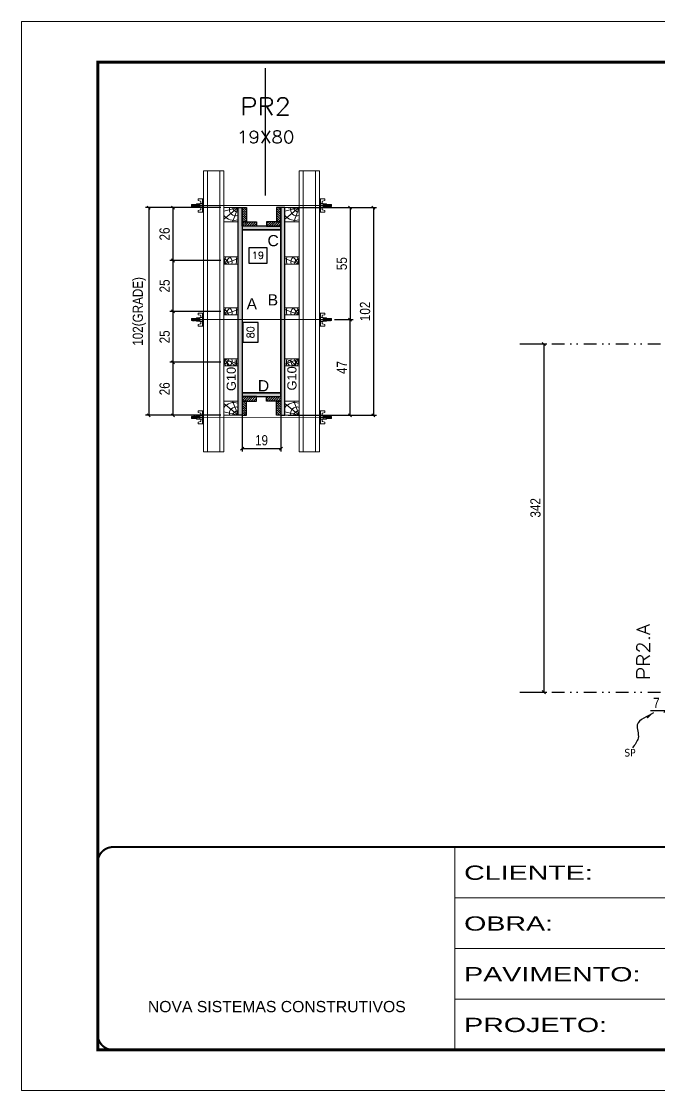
# Model space of a CAD drawing. Extents: x 2102 to 8383, y -13264 to 2718.
# Drawn here: x 5272 to 5898, y -7521 to -6471 of the extents above; entities that cross this region are included whole.
import ezdxf
from ezdxf.enums import TextEntityAlignment as Align

# ---------------------------------------------------------------- set-up
doc = ezdxf.new("R2010")
doc.units = 0
for name, pattern in [('CONTINUO', [0]), ('DASHED', [0.75, 0.5, -0.25]), ('DIVIDE2', [0.625, 0.25, -0.125, 0, -0.125, 0, -0.125]), ('HIDDEN', [0.375, 0.25, -0.125])]:
    doc.linetypes.add(name, pattern=pattern)
for name, color, linetype in [('CHAPA', 1, 'Continuous'), ('COTA', 241, 'Continuous'), ('cotas', 4, 'Continuous'), ('MEIO_PONT', 93, 'Continuous'), ('Nível', 160, 'Continuous'), ('Painéis', 200, 'Continuous'), ('SARRAFO', 251, 'Continuous'), ('texto', 7, 'Continuous'), ('Texto de Titulo', 7, 'Continuous'), ('Texto Qtd Sarr', 242, 'Continuous'), ('TEXTO_GERAL', 7, 'Continuous')]:
    doc.layers.add(name, color=color, linetype=linetype)
for name, color, linetype, lineweight in [('Folhas', 255, 'Continuous', 9), ('Hachura', 251, 'Continuous', 9), ('Madeira', 126, 'Continuous', 18), ('Perfil Metálico', 224, 'Continuous', 18), ('SARRAFO DE PRESSAO', 251, 'DASHED', 9), ('Texto Seção', 7, 'Continuous', 15)]:
    doc.layers.add(name, color=color, linetype=linetype, lineweight=lineweight)
doc.styles.add('ARIAL', font='arial.ttf')
doc.styles.add('COTA TECNICA', font='techl___.ttf', dxfattribs={"height": 10})
doc.styles.add('COTA TECNICA 2X', font='techl___.ttf', dxfattribs={"height": 10})
doc.styles.add('COTA TECNICA-50', font='techl___.ttf', dxfattribs={"height": 10})
doc.styles.add('REGUA-120', font='ROMANS.shx', dxfattribs={"height": 15})
doc.styles.add('ROMANS', font='romans.shx')
doc.styles.add('SANSSERIF', font='sas_____.pfb')
doc.styles.get("Standard").update_dxf_attribs({"font": 'arial.ttf'})
doc.styles.add('Tecnologia', font='')
doc.styles.get('Tecnologia').set_extended_font_data('Forgotten Futurist')
doc.dimstyles.new('COTA PAINEL-50', dxfattribs={"dimtxt": 10, "dimasz": 3, "dimexe": 3, "dimexo": 3, "dimgap": 3, "dimtad": 1, "dimdec": 1, "dimzin": 12, "dimdsep": 46, "dimtxsty": 'COTA TECNICA-50', "dimblk1": 'OBLIQUE', "dimblk2": 'OBLIQUE', "dimsah": 1, "dimcen": 0.9, "dimclrd": 4, "dimclre": 4, "dimclrt": 240, "dimadec": 1, "dimazin": 3, "dimtfac": 1, "dimtdec": 1, "dimtmove": 0, "dimatfit": 3, "dimfxl": 1, "dimtolj": 1, "dimtzin": 12, "dimarcsym": 0})
doc.dimstyles.new('PAINEL', dxfattribs={"dimtxt": 10, "dimasz": 3, "dimexe": 3, "dimexo": 3, "dimgap": 3, "dimtad": 1, "dimdec": 1, "dimzin": 12, "dimdsep": 46, "dimtxsty": 'COTA TECNICA', "dimblk1": 'OBLIQUE', "dimblk2": 'OBLIQUE', "dimsah": 1, "dimcen": 0.9, "dimclrd": 4, "dimclre": 4, "dimclrt": 240, "dimadec": 1, "dimazin": 3, "dimtfac": 1, "dimtdec": 1, "dimtmove": 0, "dimatfit": 3, "dimfxl": 1, "dimtolj": 1, "dimtzin": 12, "dimarcsym": 0})
doc.dimstyles.new('SECAO PILAR', dxfattribs={"dimtxt": 10, "dimasz": 3, "dimexe": 3, "dimexo": 3, "dimgap": 3, "dimtad": 1, "dimdec": 1, "dimlfac": 0.5, "dimzin": 12, "dimdsep": 46, "dimtxsty": 'COTA TECNICA 2X', "dimblk1": 'OBLIQUE', "dimblk2": 'OBLIQUE', "dimsah": 1, "dimcen": 0.9, "dimclrd": 256, "dimclre": 256, "dimclrt": 256, "dimadec": 1, "dimazin": 3, "dimtfac": 1, "dimtdec": 1, "dimtmove": 0, "dimatfit": 3, "dimfxl": 1, "dimtolj": 1, "dimtzin": 12, "dimarcsym": 0})
doc.dimstyles.new('SECÇÃO 2', dxfattribs={"dimtxt": 7, "dimasz": 6, "dimexe": 0.18, "dimexo": 2, "dimgap": -4, "dimtad": 3, "dimdec": 1, "dimlfac": 0.5, "dimzin": 12, "dimdsep": 46, "dimtxsty": 'ROMANS', "dimblk": 'ARCHTICK', "dimcen": 0.09, "dimse1": 1, "dimse2": 1, "dimsd1": 1, "dimsd2": 1, "dimclrd": 180, "dimclre": 5, "dimclrt": 1, "dimadec": 0, "dimazin": 3, "dimtfac": 1, "dimtdec": 1, "dimtofl": 0, "dimtmove": 0, "dimatfit": 3, "dimldrblk": 'ARCHTICK', "dimfxl": 1, "dimtolj": 1, "dimtzin": 0, "dimarcsym": 0})
doc.dimstyles.get("Standard").update_dxf_attribs({"dimtxt": 0.18, "dimasz": 0.18, "dimexe": 0.18, "dimexo": 0.0625, "dimgap": 0.09, "dimtad": 0, "dimtih": 1, "dimtoh": 1, "dimdec": 4, "dimzin": 0, "dimdsep": 46, "dimtxsty": 'Standard', "dimcen": 0.09, "dimadec": 0, "dimazin": 0, "dimtfac": 1, "dimtdec": 4, "dimtofl": 0, "dimtmove": 0, "dimatfit": 3, "dimfxl": 1, "dimtolj": 1, "dimtzin": 0, "dimarcsym": 0})
pattern_1 = [(135, (-17402.3286, 2645.1317), (-1.12253202, -1.12253202), [])]
pattern_2 = [(135, (-17402.3286, 2470.1317), (-1.12253202, -1.12253202), [])]

# ---------------------------------------------------------------- blocks, each defined once
blk = doc.blocks.new('9999999999')
at = {"color": 30, "linetype": 'CONTINUO'}
for p, q in [((98564.6, 34230.2), (98564.6, 34429.4)), ((98564.6, 34379.6), (99584, 34379.6)), ((98564.6, 34329.8), (99488, 34329.8)), ((98564.6, 34280), (99488, 34280))]:
    blk.add_line(p, q, dxfattribs=at)
at = {"color": 30, "linetype": 'CONTINUO', "const_width": 2}
blk.add_lwpolyline([(99584, 34230.2), (99584, 34414.4, 0.414214), (99569, 34429.4), (98229, 34429.4, 0.414214), (98214, 34414.4), (98214, 34245.2, 0.414214), (98229, 34230.2), (99584, 34230.2)], format="xyb", dxfattribs=at)
at = {"layer": 'Folhas'}
blk.add_lwpolyline([(98139, 34190.2), (99624, 34190.2), (99624, 35240.2), (98139, 35240.2)], close=True, dxfattribs=at)
at = {"layer": 'Folhas', "color": 30, "const_width": 3}
blk.add_lwpolyline([(98214, 34230.2), (99584, 34230.2), (99584, 35200.2), (98214, 35200.2)], close=True, dxfattribs=at)
at = {"color": 7, "linetype": 'Continuous', "ltscale": 5, "style": 'ARIAL'}
blk.add_text('NOVA SISTEMAS CONSTRUTIVOS', height=11.059, dxfattribs=at).set_placement((98263.2, 34267.2))
at = {"layer": 'Folhas', "color": 7, "style": 'Tecnologia', "width": 1.5}
for s, p in [('CLIENTE:', (98573.7, 34397.2)), ('OBRA:', (98573.7, 34347.3)), ('PAVIMENTO:', (98573.7, 34297.5)), ('PROJETO:', (98573.7, 34247.7))]:
    blk.add_text(s, height=14, dxfattribs=at).set_placement(p)
blk = doc.blocks.new('*D61')
at = {"layer": 'COTA', "color": 180, "lineweight": -2, "transparency": 16777216}
for p, q in [((5504.8, -6766.6), (5489.8, -6766.6)), ((5489.8, -6766.6), (5489.8, -6786)), ((5504.8, -6786), (5504.8, -6766.6)), ((5489.8, -6786), (5504.8, -6786))]:
    blk.add_line(p, q, dxfattribs=at)
at = {"layer": 'Defpoints', "color": 0, "transparency": 16777216}
for p in [(5489.1, -6675.8), (5489.1, -6835.8), (5508.8, -6835.8)]:
    blk.add_point(p, dxfattribs=at)
at = {"layer": 'COTA', "color": 1, "transparency": 16777216, "insert": (5497.3, -6776.3), "char_height": 7, "attachment_point": 5, "rotation": 90, "style": 'ROMANS'}
blk.add_mtext('\\A1;80', dxfattribs=at)
blk = doc.blocks.new('_ArchTick')
at = {"color": 0, "linetype": 'ByBlock', "const_width": 0.15}
blk.add_lwpolyline([(-0.5, -0.5), (0.5, 0.5)], dxfattribs=at)
blk = doc.blocks.new('_Oblique')
at = {"color": 0, "linetype": 'ByBlock', "lineweight": -2}
blk.add_line((-0.5, -0.5), (0.5, 0.5), dxfattribs=at)
blk = doc.blocks.new('*D62')
at = {"layer": 'COTA', "lineweight": -2, "transparency": 16777216}
for p, q in [((5534.1, -6653.8), (5620.9, -6653.8)), ((5617.9, -6653.8), (5617.9, -6857.8)), ((5534.1, -6857.8), (5620.9, -6857.8))]:
    blk.add_line(p, q, dxfattribs=at)
at = {"layer": 'Defpoints', "color": 0, "transparency": 16777216}
for p in [(5531.1, -6653.8), (5531.1, -6857.8), (5617.9, -6857.8)]:
    blk.add_point(p, dxfattribs=at)
at = {"layer": 'COTA', "lineweight": -2, "transparency": 16777216, "xscale": 3, "yscale": 3, "zscale": 3}
for p, rotation in [((5617.9, -6653.8), 90), ((5617.9, -6857.8), 270)]:
    blk.add_blockref('_Oblique', p, dxfattribs=dict(at, rotation=rotation))
at = {"layer": 'COTA', "transparency": 16777216, "insert": (5609.8, -6755.8), "char_height": 10, "attachment_point": 5, "rotation": 90, "style": 'COTA TECNICA 2X'}
blk.add_mtext('\\A1;102', dxfattribs=at)
blk = doc.blocks.new('*D63')
at = {"layer": 'COTA', "lineweight": -2, "transparency": 16777216}
for p, q in [((5568.1, -6653.8), (5598.1, -6653.8)), ((5595.1, -6653.8), (5595.1, -6763.9)), ((5579.9, -6763.9), (5598.1, -6763.9))]:
    blk.add_line(p, q, dxfattribs=at)
at = {"layer": 'Defpoints', "color": 0, "transparency": 16777216}
for p in [(5565.1, -6653.8), (5576.9, -6763.9), (5595.1, -6763.9)]:
    blk.add_point(p, dxfattribs=at)
at = {"layer": 'COTA', "lineweight": -2, "transparency": 16777216, "xscale": 3, "yscale": 3, "zscale": 3}
for p, rotation in [((5595.1, -6653.8), 90), ((5595.1, -6763.9), 270)]:
    blk.add_blockref('_Oblique', p, dxfattribs=dict(at, rotation=rotation))
at = {"layer": 'COTA', "transparency": 16777216, "insert": (5587, -6708.9), "char_height": 10, "attachment_point": 5, "rotation": 90, "style": 'COTA TECNICA 2X'}
blk.add_mtext('\\A1;55', dxfattribs=at)
blk = doc.blocks.new('*D64')
at = {"layer": 'COTA', "lineweight": -2, "transparency": 16777216}
for p, q in [((5579.9, -6763.9), (5598.1, -6763.9)), ((5595.1, -6857.8), (5595.1, -6763.9)), ((5568.1, -6857.8), (5598.1, -6857.8))]:
    blk.add_line(p, q, dxfattribs=at)
at = {"layer": 'Defpoints', "color": 0, "transparency": 16777216}
for p in [(5576.9, -6763.9), (5595.1, -6763.9), (5565.1, -6857.8)]:
    blk.add_point(p, dxfattribs=at)
at = {"layer": 'COTA', "lineweight": -2, "transparency": 16777216, "xscale": 3, "yscale": 3, "zscale": 3}
for p, rotation in [((5595.1, -6763.9), 90), ((5595.1, -6857.8), 270)]:
    blk.add_blockref('_Oblique', p, dxfattribs=dict(at, rotation=rotation))
at = {"layer": 'COTA', "transparency": 16777216, "insert": (5587, -6810.9), "char_height": 10, "attachment_point": 5, "rotation": 90, "style": 'COTA TECNICA 2X'}
blk.add_mtext('\\A1;47', dxfattribs=at)
blk = doc.blocks.new('*D65')
at = {"layer": 'COTA', "color": 180, "lineweight": -2, "transparency": 16777216}
for p, q in [((5513.5, -6693.3), (5495.5, -6693.3)), ((5495.5, -6693.3), (5495.5, -6708.3)), ((5513.5, -6708.3), (5513.5, -6693.3)), ((5495.5, -6708.3), (5513.5, -6708.3))]:
    blk.add_line(p, q, dxfattribs=at)
at = {"layer": 'Defpoints', "color": 0, "transparency": 16777216}
for p in [(5489.1, -6675.8), (5527.1, -6675.8), (5527.1, -6712.3)]:
    blk.add_point(p, dxfattribs=at)
at = {"layer": 'COTA', "color": 1, "transparency": 16777216, "insert": (5504.5, -6700.8), "char_height": 7, "attachment_point": 5, "style": 'ROMANS'}
blk.add_mtext('\\A1;19', dxfattribs=at)
blk = doc.blocks.new('titulo1')
at = {"layer": 'Defpoints', "color": 252, "linetype": 'HIDDEN', "ltscale": 2}
blk.add_line((0, 0), (0, 125), dxfattribs=at)
at = {"layer": 'Defpoints', "style": 'ROMANS', "oblique": 15}
blk.add_attdef('FOLHA', text='', height=10, dxfattribs=at).set_placement((0, 15.6), align=Align.MIDDLE_CENTER)
at = {"layer": 'Texto Qtd Sarr', "color": 3, "style": 'ROMANS', "oblique": 15}
for tag, height, p in [('TITULO', 17, (0, 71.4)), ('SEÇÃO', 12, (0, 41.5))]:
    blk.add_attdef(tag, text='', height=height, dxfattribs=at).set_placement(p, align=Align.MIDDLE_CENTER)
blk = doc.blocks.new('PONTALETE')
at = {"layer": 'Madeira'}
for q in [(2.71, 7), (7, 5.76), (7, 1.74)]:
    blk.add_line((0, 0), q, dxfattribs=at)
blk.add_lwpolyline([(0, 0), (7, 0), (7, 7), (0, 7)], close=True, dxfattribs=at)
for centre, radius, start, end in [((2.04, 0.06), 6.23, 37.2818, 109.0913), ((1.09, 0.9), 3.19, 343.603, 109.9847), ((-0.21, -0.78), 3.09, 14.6322, 86.0383)]:
    blk.add_arc(centre, radius, start, end, dxfattribs=at)
blk = doc.blocks.new('*D66')
at = {"layer": 'COTA', "lineweight": -2, "transparency": 16777216}
for p, q in [((5468.1, -6653.8), (5394.3, -6653.8)), ((5397.3, -6653.8), (5397.3, -6857.8)), ((5468.1, -6857.8), (5394.3, -6857.8))]:
    blk.add_line(p, q, dxfattribs=at)
at = {"layer": 'Defpoints', "color": 0, "transparency": 16777216}
for p in [(5471.1, -6653.8), (5397.3, -6857.8), (5471.1, -6857.8)]:
    blk.add_point(p, dxfattribs=at)
at = {"layer": 'COTA', "lineweight": -2, "transparency": 16777216, "xscale": 3, "yscale": 3, "zscale": 3}
for p, rotation in [((5397.3, -6653.8), 90), ((5397.3, -6857.8), 270)]:
    blk.add_blockref('_Oblique', p, dxfattribs=dict(at, rotation=rotation))
at = {"layer": 'COTA', "transparency": 16777216, "insert": (5388.1, -6755.8), "char_height": 10, "attachment_point": 5, "rotation": 90, "style": 'COTA TECNICA 2X'}
blk.add_mtext('\\A1;102(GRADE)', dxfattribs=at)
blk = doc.blocks.new('*D67')
at = {"layer": 'COTA', "lineweight": -2, "transparency": 16777216}
for p, q in [((5468.1, -6805.8), (5418.1, -6805.8)), ((5421.1, -6805.8), (5421.1, -6857.8)), ((5468.1, -6857.8), (5418.1, -6857.8))]:
    blk.add_line(p, q, dxfattribs=at)
at = {"layer": 'Defpoints', "color": 0, "transparency": 16777216}
for p in [(5471.1, -6805.8), (5421.1, -6857.8), (5471.1, -6857.8)]:
    blk.add_point(p, dxfattribs=at)
at = {"layer": 'COTA', "lineweight": -2, "transparency": 16777216, "xscale": 3, "yscale": 3, "zscale": 3}
for p, rotation in [((5421.1, -6805.8), 90), ((5421.1, -6857.8), 270)]:
    blk.add_blockref('_Oblique', p, dxfattribs=dict(at, rotation=rotation))
at = {"layer": 'COTA', "transparency": 16777216, "insert": (5413, -6831.8), "char_height": 10, "attachment_point": 5, "rotation": 90, "style": 'COTA TECNICA 2X'}
blk.add_mtext('\\A1;26', dxfattribs=at)
blk = doc.blocks.new('MEIO PONTALETE')
at = {"layer": 'Madeira'}
for q in [(2.71, 7), (3.5, 2.88), (3.5, 0.87)]:
    blk.add_line((0, 0), q, dxfattribs=at)
blk.add_lwpolyline([(0, 0), (3.5, 0), (3.5, 7), (0, 7)], close=True, dxfattribs=at)
for centre, radius, start, end in [((2.04, 0.06), 6.23, 76.4499, 109.0913), ((1.09, 0.9), 3.19, 40.9063, 109.9847), ((-0.21, -0.78), 3.09, 14.6322, 86.0383)]:
    blk.add_arc(centre, radius, start, end, dxfattribs=at)
blk = doc.blocks.new('C')
at = {"layer": 'Hachura', "color": 0}
for p, q in [((0, 3.22), (0, -3.22)), ((0.45, 3.22), (0, 3.22)), ((0.46, 3.16), (0, 3.16)), ((0.46, 3.05), (0, 3.05)), ((0.46, 2.88), (0, 2.88)), ((0, 2.75), (0, -1.16)), ((0.46, 2.65), (0, 2.65)), ((0.46, 2.23), (0, 2.23)), ((0.46, 1.51), (0, 1.51)), ((0.39, 0.49), (0.17, 0.49)), ((0.45, -3.23), (0.45, 3.22)), ((0.45, 3.22), (2.58, 3.22)), ((1.74, 0.97), (0.45, 0.97)), ((1.45, 0.1), (0.45, 0.1)), ((1.35, 1.94), (1.35, 0.96)), ((2.58, 2.39), (1.47, 2.09)), ((1.74, -0.97), (1.74, 0.97)), ((1.74, 0.97), (1.74, 0.84)), ((1.74, 0.97), (1.74, 0.84)), ((1.74, 0.84), (3.35, 0.84)), ((3.35, 0.45), (1.74, 0.45)), ((2.58, 3.22), (2.58, 2.39)), ((3.32, 0.84), (3.32, -0.84)), ((3.35, 0.84), (3.35, -0.84)), ((3.68, 0.45), (3.35, 0.45)), ((3.84, -0.52), (3.35, 0.45)), ((3.35, 0.06), (3.67, -0.57)), ((3.68, 0.45), (4.16, -0.52)), ((3.72, 0.5), (4.25, -0.57)), ((4.37, -0.55), (3.83, 0.53)), ((4.15, 0.45), (3.93, 0.45)), ((4.42, -0.52), (3.93, 0.45)), ((4.15, 0.45), (4.26, 0.45)), ((4.26, 0.45), (4.74, -0.52)), ((4.3, 0.5), (4.83, -0.57)), ((4.95, -0.55), (4.41, 0.53)), ((4.51, 0.45), (4.84, 0.45)), ((5, -0.52), (4.51, 0.45)), ((4.84, 0.45), (5.32, -0.52)), ((4.88, 0.5), (5.41, -0.57)), ((5.53, -0.55), (4.99, 0.53)), ((5.58, -0.52), (5.09, 0.45)), ((5.42, 0.45), (5.09, 0.45)), ((5.58, -0.52), (5.09, 0.45)), ((5.42, 0.45), (5.74, -0.19)), ((5.46, 0.5), (5.74, -0.07)), ((5.74, 0.19), (5.57, 0.53)), ((5.74, 0.32), (5.68, 0.45)), ((5.68, 0.45), (5.74, 0.45)), ((5.74, 0.45), (5.9, 0.29)), ((5.74, 0.45), (5.74, -0.52)), ((5.9, -0.36), (5.9, 0.29)), ((0.45, 0), (0, 0)), ((0.46, -1.52), (0, -1.52)), ((0.46, -2.23), (0, -2.23)), ((0.46, -2.65), (0, -2.65)), ((0.46, -2.88), (0, -2.88)), ((0.46, -3.05), (0, -3.05)), ((0.46, -3.16), (0, -3.16)), ((0, -3.22), (2.57, -3.22)), ((0.08, -0.48), (0.29, -0.48)), ((0.29, -0.48), (0.4, -0.48)), ((0.45, 0), (0.45, -0.97)), ((0.45, -0.16), (1.45, -0.16)), ((0.45, -0.65), (0.45, -0.32)), ((0.45, -3.23), (0.45, -0.65)), ((0.45, -0.97), (1.74, -0.97)), ((1.35, -1.94), (1.35, -0.97)), ((2.58, -2.39), (1.47, -2.1)), ((3.35, -0.32), (1.74, -0.32)), ((3.35, -0.84), (1.74, -0.84)), ((2.58, -3.23), (2.58, -2.39)), ((3.35, -0.07), (3.58, -0.52)), ((3.35, -0.52), (3.58, -0.52)), ((3.84, -0.52), (4.16, -0.52)), ((4.42, -0.52), (4.74, -0.52)), ((4.63, -0.52), (4.74, -0.52)), ((5, -0.52), (5.32, -0.52)), ((5.58, -0.52), (5.74, -0.52)), ((5.74, -0.52), (5.9, -0.36)), ((5.74, -0.52), (5.74, -0.52))]:
    blk.add_line(p, q, dxfattribs=at)
for centre, radius, start, end in [((1.52, 1.94), 0.161, 104.7436, 180), ((1.44, -0.03), 0.129, 272.695, 87.305), ((3.81, 0.39), 0.143, 25.5688, 154.4312), ((4.39, 0.39), 0.143, 25.5688, 154.4312), ((4.97, 0.39), 0.143, 25.5688, 154.4312), ((5.55, 0.39), 0.143, 25.5688, 154.4312), ((0.17, -0.37), 0.174, 221.744, 317.8592), ((1.52, -1.94), 0.161, 180, 255.2564), ((3.71, -0.4), 0.174, 222.1408, 318.256), ((4.29, -0.4), 0.174, 222.1408, 318.256), ((4.87, -0.4), 0.174, 222.1408, 318.256), ((5.45, -0.4), 0.174, 222.1408, 318.256), ((5.61, -0.4), 0.174, 317.8592, 318.256)]:
    blk.add_arc(centre, radius, start, end, dxfattribs=at)
blk = doc.blocks.new('*D68')
at = {"layer": 'COTA', "lineweight": -2, "transparency": 16777216}
for p, q in [((5468.1, -6653.8), (5418.1, -6653.8)), ((5421.1, -6653.8), (5421.1, -6705.8)), ((5468.1, -6705.8), (5418.1, -6705.8))]:
    blk.add_line(p, q, dxfattribs=at)
at = {"layer": 'Defpoints', "color": 0, "transparency": 16777216}
for p in [(5471.1, -6653.8), (5421.1, -6705.8), (5471.1, -6705.8)]:
    blk.add_point(p, dxfattribs=at)
at = {"layer": 'COTA', "lineweight": -2, "transparency": 16777216, "xscale": 3, "yscale": 3, "zscale": 3}
for p, rotation in [((5421.1, -6653.8), 90), ((5421.1, -6705.8), 270)]:
    blk.add_blockref('_Oblique', p, dxfattribs=dict(at, rotation=rotation))
at = {"layer": 'COTA', "transparency": 16777216, "insert": (5413, -6679.8), "char_height": 10, "attachment_point": 5, "rotation": 90, "style": 'COTA TECNICA 2X'}
blk.add_mtext('\\A1;26', dxfattribs=at)
blk = doc.blocks.new('*D69')
at = {"layer": 'COTA', "lineweight": -2, "transparency": 16777216}
for p, q in [((5468.1, -6755.8), (5418.1, -6755.8)), ((5421.1, -6755.8), (5421.1, -6805.8)), ((5468.1, -6805.8), (5418.1, -6805.8))]:
    blk.add_line(p, q, dxfattribs=at)
at = {"layer": 'Defpoints', "color": 0, "transparency": 16777216}
for p in [(5471.1, -6755.8), (5421.1, -6805.8), (5471.1, -6805.8)]:
    blk.add_point(p, dxfattribs=at)
at = {"layer": 'COTA', "lineweight": -2, "transparency": 16777216, "xscale": 3, "yscale": 3, "zscale": 3}
for p, rotation in [((5421.1, -6755.8), 90), ((5421.1, -6805.8), 270)]:
    blk.add_blockref('_Oblique', p, dxfattribs=dict(at, rotation=rotation))
at = {"layer": 'COTA', "transparency": 16777216, "insert": (5413, -6780.8), "char_height": 10, "attachment_point": 5, "rotation": 90, "style": 'COTA TECNICA 2X'}
blk.add_mtext('\\A1;25', dxfattribs=at)
blk = doc.blocks.new('*D904')
at = {"layer": 'COTA', "lineweight": -2, "transparency": 16777216}
for p, q in [((5489.1, -6842.4), (5489.1, -6893.5)), ((5527.1, -6842.4), (5527.1, -6893.5)), ((5489.1, -6890.5), (5527.1, -6890.5))]:
    blk.add_line(p, q, dxfattribs=at)
at = {"layer": 'Defpoints', "color": 0, "transparency": 16777216}
for p in [(5489.1, -6839.4), (5527.1, -6839.4), (5527.1, -6890.5)]:
    blk.add_point(p, dxfattribs=at)
at = {"layer": 'COTA', "lineweight": -2, "transparency": 16777216, "xscale": 3, "yscale": 3, "zscale": 3, "rotation": 180}
blk.add_blockref('_Oblique', (5489.1, -6890.5), dxfattribs=at)
at = {"layer": 'COTA', "lineweight": -2, "transparency": 16777216, "xscale": 3, "yscale": 3, "zscale": 3}
blk.add_blockref('_Oblique', (5527.1, -6890.5), dxfattribs=at)
at = {"layer": 'COTA', "transparency": 16777216, "insert": (5508.1, -6882.4), "char_height": 10, "attachment_point": 5, "style": 'COTA TECNICA 2X'}
blk.add_mtext('\\A1;19', dxfattribs=at)
blk = doc.blocks.new('*D905')
at = {"layer": 'cotas', "color": 4, "linetype": 'ByBlock', "lineweight": -2, "transparency": 16777216}
for p, q in [((5764.6, -6787.7), (5788.3, -6787.7)), ((5785.3, -6787.7), (5785.3, -7129.7)), ((5764.6, -7129.7), (5788.3, -7129.7))]:
    blk.add_line(p, q, dxfattribs=at)
at = {"layer": 'Defpoints', "color": 0, "linetype": 'ByBlock', "transparency": 16777216}
for p in [(5761.6, -6787.7), (5761.6, -7129.7), (5785.3, -7129.7)]:
    blk.add_point(p, dxfattribs=at)
at = {"layer": 'cotas', "color": 4, "linetype": 'ByBlock', "lineweight": -2, "transparency": 16777216, "xscale": 3, "yscale": 3, "zscale": 3}
for p, rotation in [((5785.3, -6787.7), 90), ((5785.3, -7129.7), 270)]:
    blk.add_blockref('_Oblique', p, dxfattribs=dict(at, rotation=rotation))
at = {"layer": 'cotas', "color": 240, "linetype": 'ByBlock', "transparency": 16777216, "insert": (5777.1, -6948.7), "char_height": 10, "attachment_point": 5, "rotation": 90, "style": 'COTA TECNICA'}
blk.add_mtext('\\A1;342', dxfattribs=at)
blk = doc.blocks.new('*D72')
at = {"layer": 'COTA', "color": 4, "lineweight": -2, "transparency": 16777216}
for p, q in [((5904.7, -7132.7), (5904.7, -7151.2)), ((5911.7, -7130.7), (5911.7, -7151.2)), ((5904.7, -7148.2), (5889.9, -7148.2)), ((5911.7, -7148.2), (5904.7, -7148.2))]:
    blk.add_line(p, q, dxfattribs=at)
at = {"layer": 'Defpoints', "color": 0, "transparency": 16777216}
for p in [(5911.7, -7127.7), (5904.7, -7129.7), (5904.7, -7148.2)]:
    blk.add_point(p, dxfattribs=at)
at = {"layer": 'COTA', "color": 4, "lineweight": -2, "transparency": 16777216, "xscale": 3, "yscale": 3, "zscale": 3, "rotation": 180}
blk.add_blockref('_Oblique', (5904.7, -7148.2), dxfattribs=at)
at = {"layer": 'COTA', "color": 4, "lineweight": -2, "transparency": 16777216, "xscale": 3, "yscale": 3, "zscale": 3}
blk.add_blockref('_Oblique', (5911.7, -7148.2), dxfattribs=at)
at = {"layer": 'COTA', "color": 240, "transparency": 16777216, "insert": (5895.8, -7140.2), "char_height": 10, "attachment_point": 5, "style": 'COTA TECNICA-50'}
blk.add_mtext('\\A1;7', dxfattribs=at)
blk = doc.blocks.new('*D1433')
at = {"layer": 'COTA', "lineweight": -2, "transparency": 16777216}
for p, q in [((5468.1, -6705.8), (5418.1, -6705.8)), ((5421.1, -6705.8), (5421.1, -6755.8)), ((5468.1, -6755.8), (5418.1, -6755.8))]:
    blk.add_line(p, q, dxfattribs=at)
at = {"layer": 'Defpoints', "color": 0, "transparency": 16777216}
for p in [(5471.1, -6705.8), (5421.1, -6755.8), (5471.1, -6755.8)]:
    blk.add_point(p, dxfattribs=at)
at = {"layer": 'COTA', "lineweight": -2, "transparency": 16777216, "xscale": 3, "yscale": 3, "zscale": 3}
for p, rotation in [((5421.1, -6705.8), 90), ((5421.1, -6755.8), 270)]:
    blk.add_blockref('_Oblique', p, dxfattribs=dict(at, rotation=rotation))
at = {"layer": 'COTA', "transparency": 16777216, "insert": (5413, -6730.8), "char_height": 10, "attachment_point": 5, "rotation": 90, "style": 'COTA TECNICA 2X'}
blk.add_mtext('\\A1;25', dxfattribs=at)

msp = doc.modelspace()

# ---------------------------------------------------------------- hatches: boundary and pattern name
at = {"layer": 'Hachura'}
h = msp.add_hatch(color=256, dxfattribs=at)
h.dxf.hatch_style = 1
h.paths.add_polyline_path([(5489.08, -6857.82), (5485.08, -6857.82), (5485.08, -6653.82), (5489.08, -6653.82)])
h = msp.add_hatch(color=256, dxfattribs=at)
h.dxf.hatch_style = 1
h.paths.add_polyline_path([(5489.08, -6857.82), (5485.08, -6857.82), (5485.08, -6653.82), (5489.08, -6653.82)])
h = msp.add_hatch(dxfattribs=at)
h.set_pattern_fill('ANSI31', color=256, scale=0.5, angle=90, style=0)
h.set_pattern_definition(pattern_2)
h.paths.add_polyline_path([(5489.08, -6667.82), (5493.48, -6667.82), (5493.48, -6653.82), (5489.08, -6653.82)])
h = msp.add_hatch(dxfattribs=at)
h.set_pattern_fill('ANSI31', color=256, scale=0.5, angle=90, style=0)
h.set_pattern_definition(pattern_2)
h.paths.add_polyline_path([(5527.08, -6667.82), (5522.68, -6667.82), (5522.68, -6653.82), (5527.08, -6653.82)])
h = msp.add_hatch(color=256, dxfattribs=at)
h.dxf.hatch_style = 1
h.paths.add_polyline_path([(5527.08, -6857.82), (5531.08, -6857.82), (5531.08, -6653.82), (5527.08, -6653.82)])
h = msp.add_hatch(color=256, dxfattribs=at)
h.dxf.hatch_style = 1
h.paths.add_polyline_path([(5527.08, -6857.82), (5531.08, -6857.82), (5531.08, -6653.82), (5527.08, -6653.82)])
h = msp.add_hatch(dxfattribs=at)
h.set_pattern_fill('ANSI31', color=256, scale=0.5, style=0)
h.set_pattern_definition([(45, (14663.0314, 16257.188), (-1.12253202, 1.12253202), [])])
h.paths.add_polyline_path([(5503.08, -6672.22), (5503.08, -6667.82), (5489.08, -6667.82), (5489.08, -6672.22)])
h = msp.add_hatch(color=256, dxfattribs=at)
h.dxf.hatch_style = 1
h.paths.add_polyline_path([(5489.08, -6672.22), (5489.08, -6675.82), (5527.08, -6675.82), (5527.08, -6672.22)])
h = msp.add_hatch(color=256, dxfattribs=at)
h.dxf.hatch_style = 1
h.paths.add_polyline_path([(5489.08, -6672.22), (5489.08, -6675.82), (5527.08, -6675.82), (5527.08, -6672.22)])
h = msp.add_hatch(dxfattribs=at)
h.set_pattern_fill('ANSI31', color=256, scale=0.5, style=0)
h.set_pattern_definition([(45, (14651.0314, 16257.188), (-1.12253202, 1.12253202), [])])
h.paths.add_polyline_path([(5513.08, -6672.22), (5513.08, -6667.82), (5527.08, -6667.82), (5527.08, -6672.22)])
h = msp.add_hatch(color=256, dxfattribs=at)
h.dxf.hatch_style = 1
h.paths.add_polyline_path([(5489.08, -6835.82), (5489.08, -6839.42), (5527.08, -6839.42), (5527.08, -6835.82)])
h = msp.add_hatch(color=256, dxfattribs=at)
h.dxf.hatch_style = 1
h.paths.add_polyline_path([(5489.08, -6835.82), (5489.08, -6839.42), (5527.08, -6839.42), (5527.08, -6835.82)])
h = msp.add_hatch(dxfattribs=at)
h.set_pattern_fill('ANSI31', color=256, scale=0.5, style=0)
h.set_pattern_definition([(45, (14663.0314, 16263.188), (-1.12253202, 1.12253202), [])])
h.paths.add_polyline_path([(5503.08, -6839.42), (5503.08, -6843.82), (5489.08, -6843.82), (5489.08, -6839.42)])
h = msp.add_hatch(dxfattribs=at)
h.set_pattern_fill('ANSI31', color=256, scale=0.5, angle=90, style=0)
h.set_pattern_definition(pattern_1)
h.paths.add_polyline_path([(5489.08, -6843.82), (5493.48, -6843.82), (5493.48, -6857.82), (5489.08, -6857.82)])
h = msp.add_hatch(dxfattribs=at)
h.set_pattern_fill('ANSI31', color=256, scale=0.5, style=0)
h.set_pattern_definition([(45, (14651.0314, 16263.188), (-1.12253202, 1.12253202), [])])
h.paths.add_polyline_path([(5513.08, -6839.42), (5513.08, -6843.82), (5527.08, -6843.82), (5527.08, -6839.42)])
h = msp.add_hatch(dxfattribs=at)
h.set_pattern_fill('ANSI31', color=256, scale=0.5, angle=90, style=0)
h.set_pattern_definition(pattern_1)
h.paths.add_polyline_path([(5527.08, -6843.82), (5522.68, -6843.82), (5522.68, -6857.82), (5527.08, -6857.82)])

# ---------------------------------------------------------------- linework, layer by layer
at = {"layer": 'CHAPA'}
for points in [[(5489.08, -6857.82), (5485.08, -6857.82), (5485.08, -6653.82), (5489.08, -6653.82)], [(5489.08, -6857.82), (5485.08, -6857.82), (5485.08, -6653.82), (5489.08, -6653.82)], [(5527.08, -6857.82), (5531.08, -6857.82), (5531.08, -6653.82), (5527.08, -6653.82)], [(5527.08, -6857.82), (5531.08, -6857.82), (5531.08, -6653.82), (5527.08, -6653.82)], [(5489.08, -6672.22), (5489.08, -6675.82), (5527.08, -6675.82), (5527.08, -6672.22)], [(5489.08, -6672.22), (5489.08, -6675.82), (5527.08, -6675.82), (5527.08, -6672.22)], [(5489.08, -6835.82), (5489.08, -6839.42), (5527.08, -6839.42), (5527.08, -6835.82)], [(5489.08, -6835.82), (5489.08, -6839.42), (5527.08, -6839.42), (5527.08, -6835.82)]]:
    msp.add_lwpolyline(points, close=True, dxfattribs=at)
at = {"layer": 'Hachura'}
for p, q in [((5440.28, -6651.82), (5572.08, -6651.81)), ((5440.28, -6763.82), (5572.08, -6763.83)), ((5440.28, -6859.82), (5572.08, -6859.83))]:
    msp.add_line(p, q, dxfattribs=at)
at = {"layer": 'Madeira'}
for points in [[(5485.08, -6857.82), (5471.08, -6857.82), (5471.08, -6653.82), (5485.08, -6653.82)], [(5531.08, -6857.82), (5545.08, -6857.82), (5545.08, -6653.82), (5531.08, -6653.82)]]:
    msp.add_lwpolyline(points, close=True, dxfattribs=at)
at = {"layer": 'Nível', "color": 4, "linetype": 'DIVIDE2', "ltscale": 50}
for p, q in [((5761.58, -6787.72), (6717.28, -6787.72)), ((5761.58, -7129.72), (6717.28, -7129.72))]:
    msp.add_line(p, q, dxfattribs=at)
at = {"layer": 'Painéis'}
msp.add_lwpolyline([(5527.08, -6675.82), (5489.08, -6675.82), (5489.08, -6835.82), (5527.08, -6835.82)], close=True, dxfattribs=at)
at = {"layer": 'Perfil Metálico'}
for points in [[(5451.08, -6893.82), (5471.08, -6893.82), (5471.08, -6617.82), (5451.08, -6617.82)], [(5467.08, -6617.82), (5455.08, -6617.82), (5455.08, -6893.82), (5467.08, -6893.82)], [(5565.08, -6893.82), (5545.08, -6893.82), (5545.08, -6617.82), (5565.08, -6617.82)], [(5549.08, -6617.82), (5561.08, -6617.82), (5561.08, -6893.82), (5549.08, -6893.82)]]:
    msp.add_lwpolyline(points, close=True, dxfattribs=at)
at = {"layer": 'SARRAFO'}
for points in [[(5493.48, -6653.82), (5493.48, -6667.82), (5489.08, -6667.82), (5489.08, -6653.82)], [(5522.68, -6653.82), (5522.68, -6667.82), (5527.08, -6667.82), (5527.08, -6653.82)], [(5489.08, -6667.82), (5503.08, -6667.82), (5503.08, -6672.22), (5489.08, -6672.22)], [(5527.08, -6667.82), (5513.08, -6667.82), (5513.08, -6672.22), (5527.08, -6672.22)], [(5489.08, -6843.82), (5503.08, -6843.82), (5503.08, -6839.42), (5489.08, -6839.42)], [(5493.48, -6857.82), (5493.48, -6843.82), (5489.08, -6843.82), (5489.08, -6857.82)], [(5527.08, -6843.82), (5513.08, -6843.82), (5513.08, -6839.42), (5527.08, -6839.42)], [(5522.68, -6857.82), (5522.68, -6843.82), (5527.08, -6843.82), (5527.08, -6857.82)]]:
    msp.add_lwpolyline(points, close=True, dxfattribs=at)

# ---------------------------------------------------------------- block references
at = {"layer": 'Hachura', "linetype": 'Continuous', "yscale": 2, "zscale": 2, "rotation": 180}
for p, xscale in [((5451.08, -6651.82), 2), ((5565.08, -6651.82), -2)]:
    msp.add_blockref('C', p, dxfattribs=dict(at, xscale=xscale))
at = {"layer": 'Hachura', "linetype": 'Continuous', "yscale": 2, "zscale": 2}
for p, xscale in [((5451.08, -6763.82), -2), ((5565.08, -6763.82), 2), ((5451.08, -6859.82), -2), ((5565.08, -6859.82), 2)]:
    msp.add_blockref('C', p, dxfattribs=dict(at, xscale=xscale))
at = {"layer": 'MEIO_PONT'}
for name, p, xscale, yscale, zscale, rotation in [('PONTALETE', (5485.08, -6653.82), 2, 2, 2, 180), ('PONTALETE', (5545.08, -6653.82), 2, 2, 2, 180), ('MEIO PONTALETE', (5471.08, -6709.32), -1.999999997962732, 1.999999997962732, 1.999999997962732, 270), ('MEIO PONTALETE', (5545.08, -6709.32), 1.999999997962732, 1.999999997962732, 1.999999997962732, 90.00000000000001), ('MEIO PONTALETE', (5471.08, -6759.32), -1.999999997962732, 1.999999997962732, 1.999999997962732, 270), ('MEIO PONTALETE', (5545.08, -6759.32), 1.999999997962732, 1.999999997962732, 1.999999997962732, 90.00000000000001), ('MEIO PONTALETE', (5471.08, -6802.32), 1.999999997962732, 1.999999997962732, 1.999999997962732, 270), ('MEIO PONTALETE', (5545.08, -6802.32), -1.999999997962732, 1.999999997962732, 1.999999997962732, 90)]:
    msp.add_blockref(name, p, dxfattribs=dict(at, xscale=xscale, yscale=yscale, zscale=zscale, rotation=rotation))
at = {"layer": 'MEIO_PONT', "xscale": -2, "yscale": 2, "zscale": 2}
for p in [(5485.08, -6857.82), (5545.08, -6857.82)]:
    msp.add_blockref('PONTALETE', p, dxfattribs=at)
at = {"layer": 'SARRAFO DE PRESSAO', "color": 6, "linetype": 'ByBlock'}
msp.add_blockref('9999999999', (-92866.69, -41711.2), dxfattribs=at)
at = {"layer": 'Texto Seção'}
ref = msp.add_blockref('titulo1', (5512.14, -6642), dxfattribs=at)
ref.add_attrib('TITULO', 'PR2', dxfattribs={"layer": 'Texto de Titulo', "color": 7, "height": 17, "style": 'ROMANS', "width": 1.1}).set_placement((5512.14, -6554.5), align=Align.MIDDLE_CENTER)
ref.add_attrib('SEÇÃO', '19X80', dxfattribs={"layer": 'Texto de Titulo', "color": 7, "height": 12, "style": 'ROMANS', "width": 1.1}).set_placement((5512.14, -6584.5), align=Align.MIDDLE_CENTER)

# ---------------------------------------------------------------- texts
at = {"layer": 'texto', "color": 0, "insert": (5869.9, -7189.21), "char_height": 7.5, "attachment_point": 5}
msp.add_mtext('{\\fTahoma|b0|i0|c0|p34;\\C4;SP}', dxfattribs=at)
at = {"layer": 'Texto Seção', "style": 'REGUA-120', "width": 1.1}
msp.add_text('PR2.A', height=13, rotation=90, dxfattribs=at).set_placement((5889.54, -7117.66))
at = {"layer": 'TEXTO_GERAL', "style": 'ARIAL'}
for s, p in [('C', (5519.5, -6686.32)), ('B', (5519.25, -6744.46)), ('A', (5498.54, -6748.37)), ('D', (5510.04, -6828.82))]:
    msp.add_text(s, height=11, dxfattribs=at).set_placement(p, align=Align.MIDDLE_CENTER)
at = {"layer": 'TEXTO_GERAL', "color": 0, "linetype": 'Continuous', "style": 'SANSSERIF'}
for p in [(5478.35, -6834.01), (5537.91, -6833.47)]:
    msp.add_text('G102', height=9, rotation=90, dxfattribs=at).set_placement(p, align=Align.MIDDLE_LEFT)

# ---------------------------------------------------------------- dimensions: what is measured, and where the dimension line sits
at = {"layer": 'COTA'}
dim = msp.add_linear_dim(base=(5397.3, -6857.82), p1=(5471.08, -6653.82), p2=(5471.08, -6857.82), angle=270, text='<>(GRADE)', dimstyle='SECAO PILAR', dxfattribs=at)
dim.commit()
dim.dimension.update_dxf_attribs({"geometry": '*D66', "text_midpoint": (5388.08, -6755.82)})
for base, p1, p2, angle, dimstyle, picture, middle in [((5421.14, -6705.82), (5471.08, -6653.82), (5471.08, -6705.82), 270, 'SECAO PILAR', '*D68', (5413.04, -6679.82)), ((5617.85, -6857.82), (5531.08, -6653.82), (5531.08, -6857.82), 270, 'SECAO PILAR', '*D62', (5609.75, -6755.82)), ((5595.09, -6763.89), (5565.08, -6653.82), (5576.88, -6763.89), 270, 'SECAO PILAR', '*D63', (5586.98, -6708.85)), ((5421.14, -6755.82), (5471.08, -6705.82), (5471.08, -6755.82), 90, 'SECAO PILAR', '*D1433', (5413.04, -6730.82)), ((5421.14, -6805.82), (5471.08, -6755.82), (5471.08, -6805.82), 270, 'SECAO PILAR', '*D69', (5413.04, -6780.82)), ((5595.09, -6763.89), (5565.08, -6857.82), (5576.88, -6763.89), 90, 'SECAO PILAR', '*D64', (5587.01, -6810.85)), ((5421.14, -6857.82), (5471.08, -6805.82), (5471.08, -6857.82), 270, 'SECAO PILAR', '*D67', (5413.04, -6831.82)), ((5904.68, -7148.23), (5911.68, -7127.72), (5904.68, -7129.72), 180, 'COTA PAINEL-50', '*D72', (5895.81, -7140.15))]:
    dim = msp.add_linear_dim(base=base, p1=p1, p2=p2, angle=angle, dimstyle=dimstyle, dxfattribs=at)
    dim.commit()
    dim.dimension.update_dxf_attribs({"geometry": picture, "text_midpoint": middle})
dim = msp.add_linear_dim(base=(5508.85, -6835.82), p1=(5489.08, -6675.82), p2=(5489.08, -6835.82), angle=270, dimstyle='SECÇÃO 2', dxfattribs=at)
dim.commit()
dim.dimension.update_dxf_attribs({"geometry": '*D61', "text_midpoint": (5508.85, -6776.31), "dimtype": 160})
dim = msp.add_linear_dim(base=(5527.08, -6712.28), p1=(5489.08, -6675.82), p2=(5527.08, -6675.82), dimstyle='SECÇÃO 2', dxfattribs=at)
dim.commit()
dim.dimension.update_dxf_attribs({"geometry": '*D65', "text_midpoint": (5504.52, -6712.28), "dimtype": 160})
dim = msp.add_linear_dim(base=(5527.08, -6890.46), p1=(5489.08, -6839.42), p2=(5527.08, -6839.42), dimstyle='SECAO PILAR', dxfattribs=at)
dim.commit()
dim.dimension.update_dxf_attribs({"geometry": '*D904', "text_midpoint": (5508.08, -6882.37)})
at = {"layer": 'cotas', "linetype": 'ByBlock'}
dim = msp.add_linear_dim(base=(5785.3, -7129.72), p1=(5761.58, -6787.72), p2=(5761.58, -7129.72), angle=90, dimstyle='PAINEL', dxfattribs=at)
dim.commit()
dim.dimension.update_dxf_attribs({"geometry": '*D905', "text_midpoint": (5785.3, -6948.67), "dimtype": 160})

# ---------------------------------------------------------------- leaders
at = {"layer": 'COTA', "path_type": 1}
msp.add_leader([(5892.85, -7149.9), (5877.06, -7161.73), (5877.99, -7174.74), (5872.43, -7184.52)], dimstyle='Standard', override={"dimasz": 8}, dxfattribs=at)

doc.saveas('drawing.dxf')
